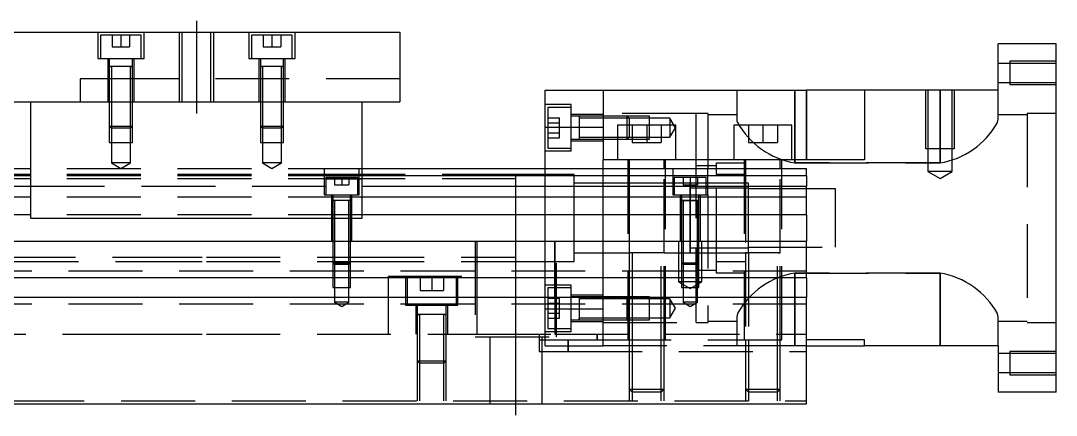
# Model space of a CAD drawing. Extents: x -14 to 591, y -280 to 102.
# Drawn here: x 204.8 to 383, y -239 to -171 of the extents above; entities that cross this region are included whole.
import ezdxf

# ---------------------------------------------------------------- set-up
doc = ezdxf.new("R2010")
doc.units = 0
doc.linetypes.add('CENTER', pattern=[50.8, 31.75, -6.35, 6.35, -6.35])
doc.linetypes.add('DASHED', pattern=[19.05, 12.7, -6.35])
doc.layers.get('0').update_dxf_attribs({"linetype": 'CONTINUOUS'})
doc.layers.add('CENTER', color=1, linetype='CENTER')

msp = doc.modelspace()

# ---------------------------------------------------------------- linework, layer by layer
at = {"color": 7, "linetype": 'CONTINUOUS'}
for p, q in [((70, -172.99), (270, -172.99)), ((270, -172.99), (270, -184.99)), ((373, -182.99), (373, -174.99)), ((383, -174.99), (373, -174.99)), ((383, -234.99), (383, -174.99)), ((295, -182.99), (305, -182.99)), ((295, -189.337524), (295, -182.99)), ((305, -182.99), (305, -194.99)), ((305, -182.99), (340, -182.99)), ((340, -194.99), (340, -182.99)), ((350, -182.99), (340, -182.99)), ((350, -182.99), (350, -194.99)), ((373, -182.99), (350, -182.99)), ((70, -184.99), (270, -184.99)), ((206.5, -204.99), (206.5, -184.99)), ((263.5, -204.99), (263.5, -184.99)), ((300.9, -187.433646), (300.9, -188.01866)), ((305, -187.78365), (300.9, -187.78365)), ((300.9, -188.01866), (300.9, -189.293604)), ((309.5, -187.78365), (305, -187.78365)), ((295, -196.49), (295, -189.337524)), ((295, -189.337524), (305, -189.337524)), ((300.9, -189.293604), (300.9, -189.573698)), ((300.9, -189.573698), (300.9, -190.848714)), ((317.5, -188.99), (307.5, -188.99)), ((307.5, -188.99), (307.5, -194.99)), ((317.5, -194.99), (317.5, -188.99)), ((337.5, -188.99), (327.5, -188.99)), ((327.5, -188.99), (327.5, -194.99)), ((337.5, -194.99), (337.5, -188.99)), ((300.9, -190.848714), (300.9, -191.433656)), ((300.9, -191.08365), (305, -191.08365)), ((305, -191.08365), (307.5, -191.08365)), ((307.5, -191.08365), (309.5, -191.08365)), ((305, -196.49), (305, -194.99)), ((350, -194.99), (305, -194.99)), ((206.5, -196.49), (133.5, -196.49)), ((206.5, -197.742272), (133.5, -197.742272)), ((340, -196.49), (263.5, -196.49)), ((340, -197.742272), (263.5, -197.742272)), ((340, -197.742272), (340, -196.49)), ((340, -197.742272), (340, -199.51668)), ((133.5, -199.51668), (206.5, -199.51668)), ((263.5, -199.51668), (340, -199.51668)), ((320, -204.99), (320, -198.989994)), ((340, -201.413076), (340, -199.51668)), ((206.5, -201.413076), (133.5, -201.413076)), ((340, -201.413076), (263.5, -201.413076)), ((340, -204.467372), (340, -201.413076)), ((259.998804, -201.99), (258.499994, -201.99)), ((261.500006, -201.99), (259.998804, -201.99)), ((206.5, -204.467372), (133.5, -204.467372)), ((340, -204.467372), (263.5, -204.467372)), ((340, -204.467372), (340, -208.99)), ((206.5, -204.99), (263.5, -204.99)), ((0, -208.99), (340, -208.99)), ((340, -215.29), (340, -208.99)), ((335.500006, -210.99), (329.499994, -210.99)), ((340, -215.29), (0, -215.29)), ((340, -215.29), (340, -218.69)), ((340, -218.69), (0, -218.69)), ((300.9, -218.546344), (300.9, -218.69)), ((300.9, -218.69), (300.9, -219.13136)), ((309.5, -218.89635), (305, -218.89635)), ((340, -236.99), (340, -218.69)), ((300.9, -220.406302), (300.9, -220.686396)), ((278.000006, -221.59), (272.999994, -221.59)), ((300.9, -221.961412), (300.9, -222.546354)), ((350, -225.99), (340, -225.99)), ((350, -226.99), (350, -225.99)), ((340, -226.99), (350, -226.99)), ((373, -226.99), (350, -226.99)), ((373, -226.99), (373, -234.99)), ((383, -234.99), (373, -234.99)), ((0, -236.99), (340, -236.99))]:
    msp.add_line(p, q, dxfattribs=at)
at = {"color": 3, "linetype": 'DASHED'}
for p, q in [((218, -172.99), (218, -177.49)), ((225.5, -173.49), (218.5, -173.49)), ((218.5, -173.49), (218.5, -177.49)), ((220.5, -173.49), (220.5, -175.49)), ((222, -173.49), (222, -175.49)), ((223.5, -173.49), (223.5, -175.49)), ((225.5, -177.49), (225.5, -173.49)), ((226, -177.49), (226, -172.99)), ((232, -172.99), (232, -184.99)), ((232.499994, -172.99), (232.499994, -184.99)), ((237.499994, -184.99), (237.499994, -172.99)), ((237.999988, -184.99), (237.999988, -172.99)), ((244, -172.99), (244, -177.49)), ((251.5, -173.49), (244.5, -173.49)), ((244.5, -173.49), (244.5, -177.49)), ((246.5, -173.49), (246.5, -175.49)), ((248, -173.49), (248, -175.49)), ((249.5, -173.49), (249.5, -175.49)), ((251.5, -177.49), (251.5, -173.49)), ((252, -177.49), (252, -172.99)), ((220.5, -175.49), (222, -175.49)), ((222, -175.49), (223.5, -175.49)), ((246.5, -175.49), (248, -175.49)), ((248, -175.49), (249.5, -175.49)), ((218, -177.49), (226, -177.49)), ((219.75, -177.49), (219.75, -184.99)), ((220, -177.49), (220, -178.89)), ((224, -178.89), (224, -177.49)), ((224.25, -184.99), (224.25, -177.49)), ((244, -177.49), (252, -177.49)), ((245.75, -177.49), (245.75, -184.99)), ((246, -177.49), (246, -178.89)), ((250, -178.89), (250, -177.49)), ((250.25, -184.99), (250.25, -177.49)), ((375, -177.990006), (375, -181.989994)), ((383, -177.990006), (375, -177.990006)), ((224.000006, -178.89), (219.999994, -178.89)), ((220, -178.885), (220, -178.89)), ((220, -178.89), (220.216462, -178.89)), ((220.216708, -178.89), (220, -178.89)), ((220, -178.89), (220, -184.99)), ((220, -178.89), (220, -178.895)), ((220.35, -178.89), (220.35, -184.99)), ((223.65, -184.99), (223.65, -178.89)), ((224, -178.89), (223.783332, -178.89)), ((223.783538, -178.89), (224, -178.89)), ((224, -178.89), (224, -178.885)), ((224, -184.99), (224, -178.89)), ((224, -178.895), (224, -178.89)), ((250.000006, -178.89), (245.999994, -178.89)), ((246, -178.885), (246, -178.89)), ((246, -178.89), (246.216462, -178.89)), ((246.216708, -178.89), (246, -178.89)), ((246, -178.89), (246, -184.99)), ((246, -178.89), (246, -178.895)), ((246.35, -178.89), (246.35, -184.99)), ((249.65, -184.99), (249.65, -178.89)), ((250, -178.89), (249.783332, -178.89)), ((249.783538, -178.89), (250, -178.89)), ((250, -178.89), (250, -178.885)), ((250, -184.99), (250, -178.89)), ((250, -178.895), (250, -178.89)), ((375, -178.34), (373, -178.34)), ((383, -178.34), (375, -178.34)), ((215, -180.99), (215, -184.99)), ((225, -180.99), (215, -180.99)), ((270, -180.99), (225, -180.99)), ((373, -181.64), (375, -181.64)), ((375, -181.64), (383, -181.64)), ((328, -182.99), (328, -187.958778)), ((338, -195.499874), (338, -182.99)), ((338, -182.99), (338, -194.99)), ((340, -182.99), (340, -194.99)), ((360.500006, -182.99), (360.500006, -192.99)), ((360.9, -182.99), (360.9, -192.99)), ((363, -182.99), (363, -195.499874)), ((363, -195.499874), (363, -182.99)), ((365.1, -192.99), (365.1, -182.99)), ((365.499994, -192.99), (365.499994, -182.99)), ((373, -187.958778), (373, -182.99)), ((375, -181.989994), (383, -181.989994)), ((220, -184.99), (220, -189.14)), ((220.000006, -184.99), (220.000002, -189.14)), ((220.35, -184.99), (220.35, -189.49)), ((223.65, -189.49), (223.65, -184.99)), ((223.999998, -189.14), (223.999994, -184.99)), ((224, -189.14), (224, -184.99)), ((246, -184.99), (246, -189.14)), ((246.000006, -184.99), (246.000002, -189.14)), ((246.35, -184.99), (246.35, -189.49)), ((249.65, -189.49), (249.65, -184.99)), ((249.999998, -189.14), (249.999994, -184.99)), ((250, -189.14), (250, -184.99)), ((299.5, -185.43365), (295, -185.43365)), ((295.5, -185.93365), (295.5, -189.43365)), ((299.5, -185.93365), (295.5, -185.93365)), ((299.5, -193.43365), (299.5, -185.43365)), ((321, -186.99), (305, -186.99)), ((321, -194.99), (321, -186.99)), ((323, -186.99), (321, -186.99)), ((323, -186.99), (323, -196.49)), ((378, -186.99), (378, -222.99)), ((383, -186.99), (378, -186.99)), ((295.5, -187.7016), (297.5, -187.7016)), ((295.5, -188.567626), (297.5, -188.567626)), ((297.5, -188.567626), (297.5, -187.7016)), ((297.5, -190.299676), (297.5, -188.567626)), ((305, -187.18365), (299.5, -187.18365)), ((300.9, -187.43365), (299.5, -187.43365)), ((300.9, -187.43365), (300.895, -187.43365)), ((300.9, -187.43365), (300.9, -187.650318)), ((300.905, -187.43365), (300.9, -187.43365)), ((305, -187.43365), (300.9, -187.43365)), ((300.9, -187.650318), (300.9, -188.018664)), ((300.9, -188.018664), (300.9, -189.43365)), ((309.15, -187.43365), (305, -187.43365)), ((309.15, -187.433654), (305, -187.433656)), ((309.15, -188.99), (309.15, -187.43365)), ((309.5, -187.78365), (309.15, -187.43365)), ((313, -187.433656), (309.15, -187.433654)), ((309.5, -187.78365), (309.5, -188.99)), ((313, -187.78365), (309.5, -187.78365)), ((313, -188.99), (313, -187.433656)), ((316.5, -187.78365), (313, -187.78365)), ((316.5, -187.78365), (316.5, -191.08365)), ((317.452628, -189.43365), (316.5, -187.78365)), ((328, -187.24), (323, -187.24)), ((328, -187.958778), (328.034792, -188.2257)), ((328.034792, -188.2257), (328.13642, -188.531226)), ((372.823178, -188.624328), (372.954746, -188.26671)), ((372.954746, -188.26671), (373, -187.958778)), ((378, -187.24), (373, -187.24)), ((220, -189.14), (224, -189.14)), ((220, -189.14), (220.35, -189.49)), ((220.000002, -189.14), (220.000006, -191.99)), ((223.65, -189.49), (220.35, -189.49)), ((220.35, -189.49), (220.35, -191.99)), ((223.65, -189.49), (224, -189.14)), ((223.65, -191.99), (223.65, -189.49)), ((223.999994, -191.99), (223.999998, -189.14)), ((246, -189.14), (250, -189.14)), ((246, -189.14), (246.35, -189.49)), ((246.000002, -189.14), (246.000006, -191.99)), ((249.65, -189.49), (246.35, -189.49)), ((246.35, -189.49), (246.35, -191.99)), ((249.65, -189.49), (250, -189.14)), ((249.65, -191.99), (249.65, -189.49)), ((249.999994, -191.99), (249.999998, -189.14)), ((295.5, -189.43365), (295.5, -192.93365)), ((295.5, -190.299676), (297.5, -190.299676)), ((297.5, -191.165702), (297.5, -190.299676)), ((300.9, -189.43365), (300.9, -190.84871)), ((309.15, -189.43365), (309.15, -188.99)), ((309.15, -191.43365), (309.15, -189.43365)), ((309.5, -188.99), (309.5, -189.43365)), ((309.5, -189.43365), (309.5, -191.08365)), ((310, -188.99), (310, -191.99)), ((312.5, -188.99), (312.5, -191.99)), ((313, -191.433646), (313, -188.99)), ((315, -188.99), (315, -191.99)), ((316.5, -191.08365), (317.452628, -189.43365)), ((330, -188.99), (330, -191.99)), ((332.5, -188.99), (332.5, -191.99)), ((335, -188.99), (335, -191.99)), ((220.000006, -191.99), (223.999994, -191.99)), ((220.35, -191.99), (220.35, -195.49)), ((223.65, -195.49), (223.65, -191.99)), ((246.000006, -191.99), (249.999994, -191.99)), ((246.35, -191.99), (246.35, -195.49)), ((249.65, -195.49), (249.65, -191.99)), ((295.5, -191.165702), (297.5, -191.165702)), ((299.5, -191.43365), (300.9, -191.43365)), ((299.5, -191.68365), (305, -191.68365)), ((300.895, -191.43365), (300.9, -191.43365)), ((300.9, -190.84871), (300.9, -191.216942)), ((300.9, -191.216942), (300.9, -191.43365)), ((300.9, -191.43365), (300.905, -191.43365)), ((300.9, -191.43365), (305, -191.43365)), ((305, -191.433646), (307.5, -191.433646)), ((305, -191.43365), (307.5, -191.43365)), ((307.5, -191.433646), (309.15, -191.433648)), ((307.5, -191.43365), (309.15, -191.43365)), ((309.15, -191.43365), (309.5, -191.08365)), ((309.15, -191.433648), (313, -191.433646)), ((309.5, -191.08365), (313, -191.08365)), ((310, -191.99), (312.5, -191.99)), ((312.5, -191.99), (315, -191.99)), ((313, -191.08365), (316.5, -191.08365)), ((330, -191.99), (332.5, -191.99)), ((332.5, -191.99), (335, -191.99)), ((295, -193.43365), (299.5, -193.43365)), ((295.5, -192.93365), (299.5, -192.93365)), ((360.500006, -192.99), (365.499994, -192.99)), ((360.9, -192.99), (360.9, -196.99)), ((365.1, -196.99), (365.1, -192.99)), ((223.65, -195.49), (220.35, -195.49)), ((220.35, -195.49), (222, -196.442628)), ((222, -196.442628), (223.65, -195.49)), ((249.65, -195.49), (246.35, -195.49)), ((246.35, -195.49), (248, -196.442628)), ((248, -196.442628), (249.65, -195.49)), ((309.25, -194.99), (309.25, -225.99)), ((309.5, -194.99), (309.5, -196.49)), ((315.5, -196.49), (315.5, -194.99)), ((315.75, -225.99), (315.75, -194.99)), ((321, -196.49), (321, -194.99)), ((324.5, -195.99), (321, -195.99)), ((324.5, -195.49), (329.5, -195.49)), ((324.5, -196.49), (324.5, -195.49)), ((329.25, -194.99), (329.25, -225.99)), ((329.5, -194.99), (329.5, -196.49)), ((335.5, -196.49), (335.5, -194.99)), ((335.75, -225.99), (335.75, -194.99)), ((338, -194.99), (338, -195.499874)), ((338, -195.499874), (363, -195.499874)), ((363, -195.499874), (338, -195.499874)), ((263.5, -197.49), (202, -197.49)), ((263.5, -196.49), (206.5, -196.49)), ((263.5, -197.742272), (206.5, -197.742272)), ((257, -196.49), (257, -200.99)), ((263, -200.99), (263, -196.49)), ((290, -197.49), (263.5, -197.49)), ((290, -197.49), (289.995, -197.49)), ((290, -204.789932), (290, -197.489994)), ((290, -197.490668), (290, -197.49)), ((295, -197.49), (290, -197.49)), ((290.005, -197.49), (290, -197.49)), ((290, -198.038872), (290, -197.490668)), ((295, -208.99), (295, -196.49)), ((300, -197.49), (295, -197.49)), ((300, -204.99), (300, -197.49)), ((305, -208.99), (305, -196.49)), ((309.5, -196.49), (309.5, -208.99)), ((315.5, -210.995), (315.5, -196.49)), ((317, -196.49), (317, -200.99)), ((321, -197.99), (321, -196.49)), ((323, -200.99), (323, -196.49)), ((324.5, -197.49), (324.5, -196.49)), ((329.5, -197.49), (324.5, -197.49)), ((324.5, -212.49), (324.5, -197.49)), ((329.5, -196.49), (329.5, -210.995)), ((335.5, -210.995), (335.5, -196.49)), ((365.1, -196.99), (360.9, -196.99)), ((360.9, -196.99), (363, -198.202436)), ((363, -198.202436), (365.1, -196.99)), ((263.5, -198.24), (198, -198.24)), ((206.5, -199.51668), (263.5, -199.51668)), ((262.75, -197.99), (257.25, -197.99)), ((257.25, -197.99), (257.25, -200.99)), ((262.75, -198.24), (257.25, -198.24)), ((257.25, -198.24), (263.5, -198.24)), ((258.75, -197.99), (258.75, -199.29)), ((258.75, -199.29), (260, -199.29)), ((260, -197.99), (260, -199.29)), ((260, -199.29), (261.25, -199.29)), ((261.25, -197.99), (261.25, -199.29)), ((262.75, -200.99), (262.75, -197.99)), ((290, -198.24), (262.75, -198.24)), ((290, -204.78995), (290, -198.038872)), ((305, -198.99), (300, -198.99)), ((309.5, -198.99), (305, -198.99)), ((315.5, -198.99), (309.5, -198.99)), ((317.25, -198.99), (315.5, -198.99)), ((322.75, -197.99), (317.25, -197.99)), ((317.25, -197.99), (317.25, -200.99)), ((320.005, -198.99), (317.25, -198.99)), ((318.75, -197.99), (318.75, -199.29)), ((318.75, -199.29), (320, -199.29)), ((321, -198.99), (319.995, -198.99)), ((320, -197.99), (320, -199.29)), ((320, -210.990006), (320, -198.989994)), ((320, -198.99), (320, -204.789946)), ((320, -199.664966), (320, -198.99)), ((320, -199.29), (321.25, -199.29)), ((321, -204.99), (321, -197.99)), ((322.75, -198.99), (321, -198.99)), ((321.25, -197.99), (321.25, -199.29)), ((322.75, -200.99), (322.75, -197.99)), ((324.5, -198.99), (322.75, -198.99)), ((329.5, -198.99), (324.5, -198.99)), ((330, -198.99), (329.5, -198.99)), ((330, -204.99), (330, -198.99)), ((263.5, -201.413076), (206.5, -201.413076)), ((257, -200.99), (263, -200.99)), ((258.25, -200.99), (258.25, -208.99)), ((258.5, -200.99), (258.5, -201.99)), ((261.5, -201.99), (261.5, -200.99)), ((261.75, -208.99), (261.75, -200.99)), ((317, -200.99), (323, -200.99)), ((318.25, -200.99), (318.25, -208.99)), ((318.5, -200.99), (318.5, -201.99)), ((320, -199.865), (320, -210.115)), ((321, -199.865), (320, -199.865)), ((322.75, -199.865), (321, -199.865)), ((321.5, -201.99), (321.5, -200.99)), ((321.75, -208.99), (321.75, -200.99)), ((324.5, -199.865), (322.75, -199.865)), ((323, -200.99), (323, -222.99)), ((329.5, -199.865), (324.5, -199.865)), ((330, -199.865), (329.5, -199.865)), ((335.5, -199.99), (330, -199.99)), ((340, -199.99), (335.5, -199.99)), ((345, -199.99), (340, -199.99)), ((345, -204.99), (345, -199.99)), ((261.500006, -201.99), (258.499994, -201.99)), ((258.5, -201.985), (258.5, -201.99)), ((258.624678, -201.99), (258.5, -201.99)), ((258.5, -201.99), (258.5, -208.99)), ((258.5, -201.99), (258.5, -201.995)), ((259.998804, -201.99), (258.624678, -201.99)), ((258.75, -201.99), (258.75, -208.99)), ((261.37533, -201.99), (259.998804, -201.99)), ((261.25, -208.99), (261.25, -201.99)), ((261.5, -201.99), (261.37533, -201.99)), ((261.5, -201.99), (261.5, -201.985)), ((261.5, -208.99), (261.5, -201.99)), ((261.5, -201.995), (261.5, -201.99)), ((321.500006, -201.99), (318.499994, -201.99)), ((319.998804, -201.99), (318.499994, -201.99)), ((318.5, -201.985), (318.5, -201.99)), ((318.5, -201.99), (318.62467, -201.99)), ((318.624678, -201.99), (318.5, -201.99)), ((318.5, -201.99), (318.5, -201.995)), ((318.5, -201.99), (318.5, -208.99)), ((318.62467, -201.99), (321.375392, -201.99)), ((319.998804, -201.99), (318.624678, -201.99)), ((318.75, -201.99), (318.75, -208.99)), ((321.500006, -201.99), (319.998804, -201.99)), ((321.37533, -201.99), (319.998804, -201.99)), ((321.25, -208.99), (321.25, -201.99)), ((321.5, -201.99), (321.37533, -201.99)), ((321.375392, -201.99), (321.5, -201.99)), ((321.5, -201.99), (321.5, -201.985)), ((321.5, -201.995), (321.5, -201.99)), ((321.5, -208.99), (321.5, -201.99)), ((263.5, -204.467372), (206.5, -204.467372)), ((290, -208.99), (290, -204.789932)), ((290, -205.190038), (290, -204.78995)), ((320, -204.789946), (320, -210.99)), ((290, -208.99023), (290, -205.190038)), ((300, -208.99), (300, -204.99)), ((321, -222.99), (321, -204.99)), ((330, -210.99), (330, -204.99)), ((345, -209.99), (345, -204.99)), ((258.5, -208.99), (258.5, -212.74)), ((258.500006, -208.99), (258.500006, -212.740006)), ((258.75, -208.99), (258.75, -212.99)), ((261.25, -212.99), (261.25, -208.99)), ((261.499994, -212.740006), (261.499994, -208.99)), ((261.5, -212.74), (261.5, -208.99)), ((283, -208.99), (283, -225.49)), ((283.291796, -215.29), (283.291796, -208.99)), ((283.291796, -218.69), (283.291796, -208.99)), ((290, -212.490006), (290, -208.99)), ((290, -211.941128), (290, -208.99023)), ((295, -215.29), (295, -208.99)), ((296.708204, -208.99), (296.708204, -215.29)), ((296.708204, -218.69), (296.708204, -208.99)), ((297, -225.49), (297, -208.99)), ((300, -212.49), (300, -208.99)), ((305, -215.29), (305, -208.99)), ((309.5, -208.99), (309.5, -210.99)), ((318, -208.99), (318, -215.99)), ((318.5, -208.99), (318.5, -212.74)), ((318.500006, -208.99), (318.500006, -212.740006)), ((318.75, -208.99), (318.75, -212.99)), ((320, -210.990006), (320, -210.115)), ((320, -210.115), (330, -210.115)), ((321.25, -212.99), (321.25, -208.99)), ((321.499994, -212.740006), (321.499994, -208.99)), ((321.5, -212.74), (321.5, -208.99)), ((322, -215.99), (322, -208.99)), ((330, -209.99), (345, -209.99)), ((201.5, -211.74), (223.291796, -211.74)), ((223.291796, -211.74), (236.708204, -211.74)), ((236.708204, -211.74), (258.5, -211.74)), ((258.5, -211.74), (258.75, -211.74)), ((258.75, -211.74), (261.25, -211.74)), ((261.25, -211.74), (261.5, -211.74)), ((261.5, -211.74), (283.291796, -211.74)), ((283.291796, -211.74), (290, -211.74)), ((290, -212.49), (290, -211.941128)), ((300, -210.99), (305, -210.99)), ((305, -210.99), (309.39999, -210.99)), ((309.39999, -210.99), (309.5, -210.99)), ((315.500006, -210.99), (309.499994, -210.99)), ((309.5, -210.985), (309.5, -210.99)), ((309.849602, -210.99), (309.5, -210.99)), ((309.5, -210.99), (309.5, -210.995)), ((309.5, -210.99), (309.5, -215.29)), ((315.15035, -210.99), (309.849602, -210.99)), ((310, -210.99), (310, -215.29)), ((315, -225.99), (315, -210.99)), ((315.5, -210.99), (315.15035, -210.99)), ((315.5, -225.99), (315.5, -210.985)), ((315.500006, -210.99), (315.60001, -210.99)), ((315.60001, -210.99), (320.005, -210.99)), ((319.995, -210.99), (329.39999, -210.99)), ((320.005, -210.99), (329.5, -210.99)), ((329.39999, -210.99), (329.5, -210.99)), ((329.5, -210.985), (329.5, -225.99)), ((329.5, -210.99), (329.84965, -210.99)), ((329.849602, -210.99), (329.5, -210.99)), ((335.15035, -210.99), (329.849602, -210.99)), ((330, -210.99), (330, -225.99)), ((335, -225.99), (335, -210.99)), ((335.150204, -210.99), (335.5, -210.99)), ((335.5, -210.99), (335.15035, -210.99)), ((335.5, -225.99), (335.5, -210.985)), ((202, -212.49), (223.291796, -212.49)), ((223.291796, -212.49), (236.708204, -212.49)), ((236.708204, -212.49), (258.5, -212.49)), ((258.5, -212.49), (258.75, -212.49)), ((258.5, -212.74), (261.5, -212.74)), ((258.5, -212.74), (258.75, -212.99)), ((258.500006, -212.740006), (258.500006, -215.29)), ((258.75, -212.49), (261.25, -212.49)), ((261.25, -212.99), (258.75, -212.99)), ((258.75, -212.99), (258.75, -216.99)), ((261.25, -212.49), (261.5, -212.49)), ((261.25, -212.99), (261.5, -212.74)), ((261.25, -216.99), (261.25, -212.99)), ((261.499994, -215.29), (261.499994, -212.740006)), ((261.5, -212.49), (283.291796, -212.49)), ((283.291796, -212.49), (290, -212.49)), ((289.995, -212.49), (290, -212.49)), ((290, -212.49), (295, -212.49)), ((290, -212.49), (290.005, -212.49)), ((295, -212.49), (296.708204, -212.49)), ((296.708204, -212.49), (300, -212.49)), ((318.5, -212.74), (321.5, -212.74)), ((318.5, -212.74), (318.75, -212.99)), ((318.500006, -212.740006), (318.500006, -215.29)), ((321.25, -212.99), (318.75, -212.99)), ((318.75, -212.99), (318.75, -216.99)), ((321.25, -212.99), (321.5, -212.74)), ((321.25, -216.99), (321.25, -212.99)), ((321.499994, -215.29), (321.499994, -212.740006)), ((324.5, -212.49), (329.5, -212.49)), ((324.5, -214.49), (324.5, -212.49)), ((340, -214.14), (0, -214.14)), ((258.500006, -215.29), (258.500006, -216.99)), ((261.499994, -216.99), (261.499994, -215.29)), ((268, -214.99), (268, -215.29)), ((268, -214.99), (283, -214.99)), ((268, -215.29), (268, -218.69)), ((271, -214.99), (271, -219.99)), ((271.25, -214.99), (271.25, -215.29)), ((271.25, -215.29), (271.25, -218.69)), ((273.5, -214.99), (273.5, -217.49)), ((275.5, -214.99), (275.5, -217.49)), ((277.5, -214.99), (277.5, -217.49)), ((279.75, -215.29), (279.75, -214.99)), ((279.75, -218.69), (279.75, -215.29)), ((280, -219.99), (280, -214.99)), ((283.291796, -218.69), (283.291796, -215.29)), ((295, -218.69), (295, -215.29)), ((296.708204, -215.29), (296.708204, -218.69)), ((305, -218.69), (305, -215.29)), ((309.5, -215.29), (309.5, -218.69)), ((310, -215.29), (310, -218.69)), ((318.500006, -215.29), (318.500006, -216.99)), ((321, -213.99), (324.5, -213.99)), ((321.499994, -216.99), (321.499994, -215.29)), ((329.5, -214.49), (324.5, -214.49)), ((363, -214.480126), (338, -214.480126)), ((338, -214.480126), (363, -214.480126)), ((338, -226.99), (338, -214.480126)), ((338, -214.480126), (338, -225.99)), ((363, -214.480126), (363, -226.99)), ((363, -226.99), (363, -214.480126)), ((258.500006, -216.99), (261.499994, -216.99)), ((258.75, -216.99), (258.75, -219.49)), ((261.25, -219.49), (261.25, -216.99)), ((299.5, -216.54635), (295, -216.54635)), ((295.5, -217.04635), (295.5, -218.69)), ((296.708204, -217.04635), (295.5, -217.04635)), ((299.5, -217.04635), (296.708204, -217.04635)), ((299.5, -224.54635), (299.5, -216.54635)), ((322, -215.99), (318, -215.99)), ((318, -215.99), (320, -217.1447)), ((318.500006, -216.99), (321.499994, -216.99)), ((318.75, -216.99), (318.75, -219.49)), ((320, -217.1447), (322, -215.99)), ((321.25, -219.49), (321.25, -216.99)), ((268, -218.69), (268, -224.99)), ((271.25, -218.69), (271.25, -219.99)), ((273.5, -217.49), (275.5, -217.49)), ((275.5, -217.49), (277.5, -217.49)), ((279.75, -219.99), (279.75, -218.69)), ((283.291796, -224.99), (283.291796, -218.69)), ((295, -220.642476), (295, -218.69)), ((295.5, -218.69), (295.5, -220.54635)), ((295.5, -218.814298), (297.5, -218.814298)), ((296.708204, -218.69), (296.708204, -224.99)), ((297.5, -219.680324), (297.5, -218.814298)), ((305, -218.29635), (299.5, -218.29635)), ((300.9, -218.54635), (299.5, -218.54635)), ((300.9, -218.54635), (300.895, -218.54635)), ((300.9, -218.54635), (300.9, -218.689586)), ((305, -218.54635), (300.9, -218.54635)), ((300.905, -218.54635), (300.9, -218.54635)), ((300.9, -218.689586), (300.9, -218.763016)), ((300.9, -218.763016), (300.9, -219.131362)), ((305, -218.89635), (300.9, -218.89635)), ((300.9, -219.13136), (300.9, -220.406302)), ((300.9, -219.131362), (300.9, -220.54635)), ((309.15, -218.54635), (305, -218.54635)), ((309.15, -218.546352), (305, -218.546354)), ((305, -225.99), (305, -218.69)), ((309.5, -218.89635), (305, -218.89635)), ((309.15, -218.69), (309.15, -218.54635)), ((309.29365, -218.69), (309.15, -218.54635)), ((309.5, -218.546354), (309.15, -218.546352)), ((309.15, -220.54635), (309.15, -218.69)), ((309.5, -218.89635), (309.29365, -218.69)), ((310, -218.546354), (309.5, -218.546354)), ((309.5, -218.69), (309.5, -225.99)), ((313, -218.89635), (309.5, -218.89635)), ((313, -218.546354), (310, -218.546354)), ((310, -218.69), (310, -225.99)), ((313, -222.546344), (313, -218.546354)), ((316.5, -218.89635), (313, -218.89635)), ((316.5, -218.89635), (316.5, -222.19635)), ((317.452628, -220.54635), (316.5, -218.89635)), ((340, -219.84), (0, -219.84)), ((261.25, -219.49), (258.75, -219.49)), ((258.75, -219.49), (260, -220.211688)), ((260, -220.211688), (261.25, -219.49)), ((271, -219.99), (280, -219.99)), ((272.75, -219.99), (272.75, -224.99)), ((273, -219.99), (273, -221.595)), ((278, -221.595), (278, -219.99)), ((278.25, -224.99), (278.25, -219.99)), ((295, -226.99), (295, -220.642476)), ((295, -220.642476), (305, -220.642476)), ((295.5, -219.680324), (297.5, -219.680324)), ((295.5, -220.54635), (295.5, -224.04635)), ((297.5, -221.412374), (297.5, -219.680324)), ((300.9, -220.54635), (300.9, -221.961408)), ((300.9, -220.686396), (300.9, -221.961412)), ((309.15, -222.54635), (309.15, -220.54635)), ((316.5, -222.19635), (317.452628, -220.54635)), ((321.25, -219.49), (318.75, -219.49)), ((318.75, -219.49), (320, -220.211688)), ((320, -220.211688), (321.25, -219.49)), ((278.000006, -221.59), (272.999994, -221.59)), ((273, -221.585), (273, -224.99)), ((273, -221.59), (273.257448, -221.59)), ((273.257468, -221.59), (273, -221.59)), ((277.742552, -221.59), (273.257468, -221.59)), ((273.4, -221.59), (273.4, -224.99)), ((277.6, -224.99), (277.6, -221.59)), ((278, -221.59), (277.742552, -221.59)), ((277.742602, -221.59), (278, -221.59)), ((278, -224.99), (278, -221.585)), ((295.5, -221.412374), (297.5, -221.412374)), ((295.5, -222.2784), (297.5, -222.2784)), ((297.5, -222.2784), (297.5, -221.412374)), ((299.5, -222.54635), (300.905, -222.54635)), ((299.5, -222.79635), (305, -222.79635)), ((300.895, -222.54635), (305, -222.546346)), ((300.9, -221.961408), (300.9, -222.32964)), ((300.9, -222.19635), (305, -222.19635)), ((300.9, -222.32964), (300.9, -222.54635)), ((300.9, -222.54635), (300.9, -222.329682)), ((305, -222.19635), (309.5, -222.19635)), ((305, -222.19635), (309.5, -222.19635)), ((305, -222.546344), (309.15, -222.546346)), ((305, -222.546346), (309.15, -222.54635)), ((309.15, -222.54635), (309.5, -222.19635)), ((309.15, -222.546346), (313, -222.546344)), ((309.5, -222.19635), (313, -222.19635)), ((313, -222.19635), (316.5, -222.19635)), ((323, -222.74), (328, -222.74)), ((328.045254, -221.71329), (328, -222.021222)), ((328, -222.021222), (328, -226.99)), ((328.176822, -221.355672), (328.045254, -221.71329)), ((372.965208, -221.7543), (372.86358, -221.448774)), ((373, -222.021222), (372.965208, -221.7543)), ((373, -226.99), (373, -222.021222)), ((373, -222.74), (378, -222.74)), ((295, -224.54635), (299.5, -224.54635)), ((295.5, -224.04635), (299.5, -224.04635)), ((305, -222.99), (321, -222.99)), ((305, -222.99), (321, -222.99)), ((321, -222.99), (323, -222.99)), ((378, -222.99), (383, -222.99)), ((116.708204, -224.99), (223.291796, -224.99)), ((223.291796, -224.99), (236.708204, -224.99)), ((236.708204, -224.99), (283.291796, -224.99)), ((273, -224.99), (273, -229.59)), ((273.000006, -224.99), (273.000002, -229.59)), ((273.4, -224.99), (273.4, -229.99)), ((277.6, -229.99), (277.6, -224.99)), ((277.999998, -229.59), (277.999994, -224.99)), ((278, -229.59), (278, -224.99)), ((283, -225.49), (297, -225.49)), ((283.291796, -224.99), (296.708204, -224.99)), ((285.5, -225.49), (285.5, -236.99)), ((294, -224.99), (294, -225.99)), ((294, -225.99), (304, -225.99)), ((294, -225.99), (294, -227.99)), ((294.5, -236.99), (294.5, -225.49)), ((296.708204, -224.99), (340, -224.99)), ((299, -227.99), (299, -225.99)), ((299, -225.99), (299, -227.99)), ((304, -225.99), (304, -224.99)), ((304, -224.99), (304, -225.99)), ((304, -225.99), (340, -225.99)), ((305, -226.99), (305, -225.99)), ((309.5, -225.99), (309.5, -234.49)), ((309.500006, -225.99), (309.500002, -234.49)), ((310, -225.99), (310, -234.99)), ((315, -234.99), (315, -225.99)), ((315.499998, -234.49), (315.499994, -225.99)), ((315.5, -234.49), (315.5, -225.99)), ((329.5, -225.99), (329.5, -234.49)), ((329.500006, -225.99), (329.500002, -234.49)), ((330, -225.99), (330, -234.99)), ((335, -234.99), (335, -225.99)), ((335.499998, -234.49), (335.499994, -225.99)), ((335.5, -234.49), (335.5, -225.99)), ((338, -225.99), (338, -226.99)), ((294, -227.99), (299, -227.99)), ((295, -226.99), (305, -226.99)), ((299, -227.99), (340, -227.99)), ((335, -226.99), (305, -226.99)), ((335.5, -226.99), (335, -226.99)), ((340, -226.99), (335.5, -226.99)), ((375, -227.990006), (375, -231.989994)), ((383, -227.990006), (375, -227.990006)), ((273, -229.59), (278, -229.59)), ((273, -229.59), (273.4, -229.99)), ((273.000002, -229.59), (273.000006, -236.49)), ((277.6, -229.99), (278, -229.59)), ((277.999994, -236.49), (277.999998, -229.59)), ((375, -228.34), (373, -228.34)), ((383, -228.34), (375, -228.34)), ((277.6, -229.99), (273.4, -229.99)), ((273.4, -229.99), (273.4, -236.49)), ((277.6, -236.49), (277.6, -229.99)), ((373, -231.64), (375, -231.64)), ((375, -231.64), (383, -231.64)), ((375, -231.989994), (383, -231.989994)), ((309.5, -234.49), (315.5, -234.49)), ((309.5, -234.49), (310, -234.99)), ((309.500002, -234.49), (309.500006, -236.49)), ((315, -234.99), (310, -234.99)), ((310, -234.99), (310, -236.49)), ((315, -234.99), (315.5, -234.49)), ((315, -236.49), (315, -234.99)), ((315.499994, -236.49), (315.499998, -234.49)), ((329.5, -234.49), (335.5, -234.49)), ((329.5, -234.49), (330, -234.99)), ((329.500002, -234.49), (329.500006, -236.49)), ((335, -234.99), (330, -234.99)), ((330, -234.99), (330, -236.49)), ((335, -234.99), (335.5, -234.49)), ((335, -236.49), (335, -234.99)), ((335.499994, -236.49), (335.499998, -234.49)), ((12.499994, -236.49), (340, -236.49))]:
    msp.add_line(p, q, dxfattribs=at)
for centre, radius, start, end in [((340.333832, -181.731627), 13.964648, 209.13802648, 260.37933944), ((360.794189, -181.893383), 13.784128, 279.20837209, 330.77035528), ((340.205811, -228.086617), 13.784128, 99.20837209, 150.77035528), ((360.666168, -228.248373), 13.964648, 29.13802648, 80.37933944)]:
    msp.add_arc(centre, radius, start, end, dxfattribs=at)
at = {"layer": 'CENTER', "color": 1, "linetype": 'CENTER'}
for p, q in [((235, -170.99), (235, -186.99)), ((290, -238.99), (290, -206.99))]:
    msp.add_line(p, q, dxfattribs=at)

doc.saveas('drawing.dxf')
